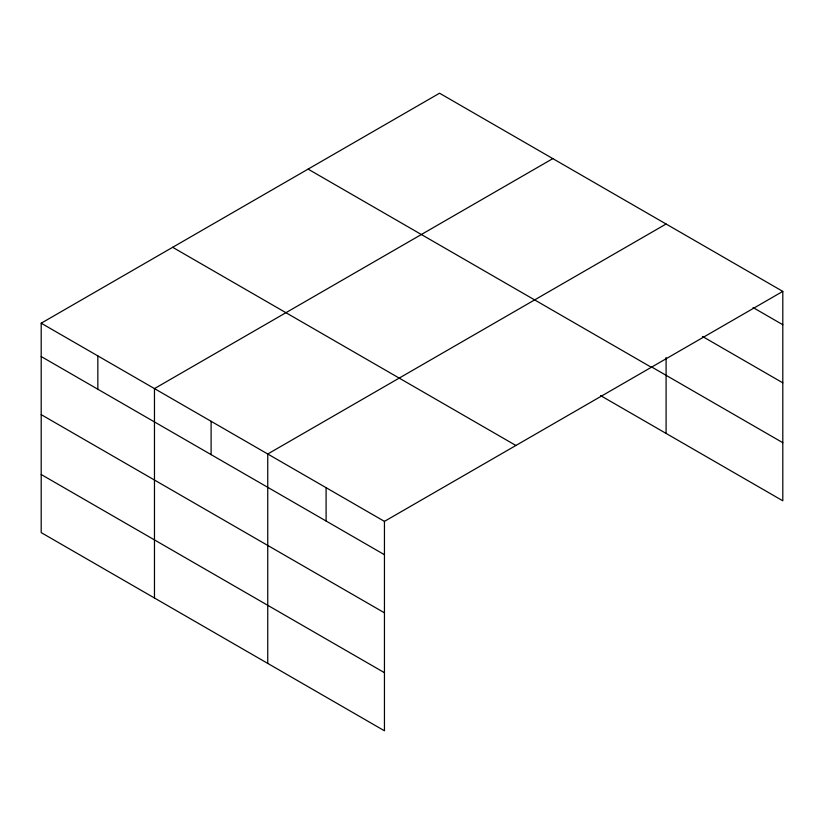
<?xml version="1.0" encoding="UTF-8"?>
<svg xmlns="http://www.w3.org/2000/svg" width="824" height="824" viewBox="0 0 824 824"><rect width="100%" height="100%" fill="white"/><g stroke="black" fill="none" stroke-linecap="round" stroke-linejoin="round"><path stroke-width="1.24" d="M782.8 291.387L439.553 93.215L41.2 323.204L41.2 532.613L384.447 730.785L384.447 521.376L782.8 291.387L782.8 500.796L600.572 395.592M552.822 158.61L154.469 388.598L154.469 598.008M666.091 224.015L267.748 453.993L267.748 663.402M753.074 307.558L782.8 324.728M702.429 336.429L782.8 382.83M651.66 366.979L782.8 442.694M308.094 169.116L651.341 367.288M172.659 247.303L515.906 445.475M41.2 323.204L384.447 521.376M41.2 356.534L384.447 554.707M41.2 414.637L384.447 612.819M41.2 474.511L384.447 672.683M666.091 357.482L666.091 433.424M326.098 487.684L326.098 521.026M211.109 421.301L211.109 454.632M97.84 355.896L97.84 389.237"/></g></svg>
